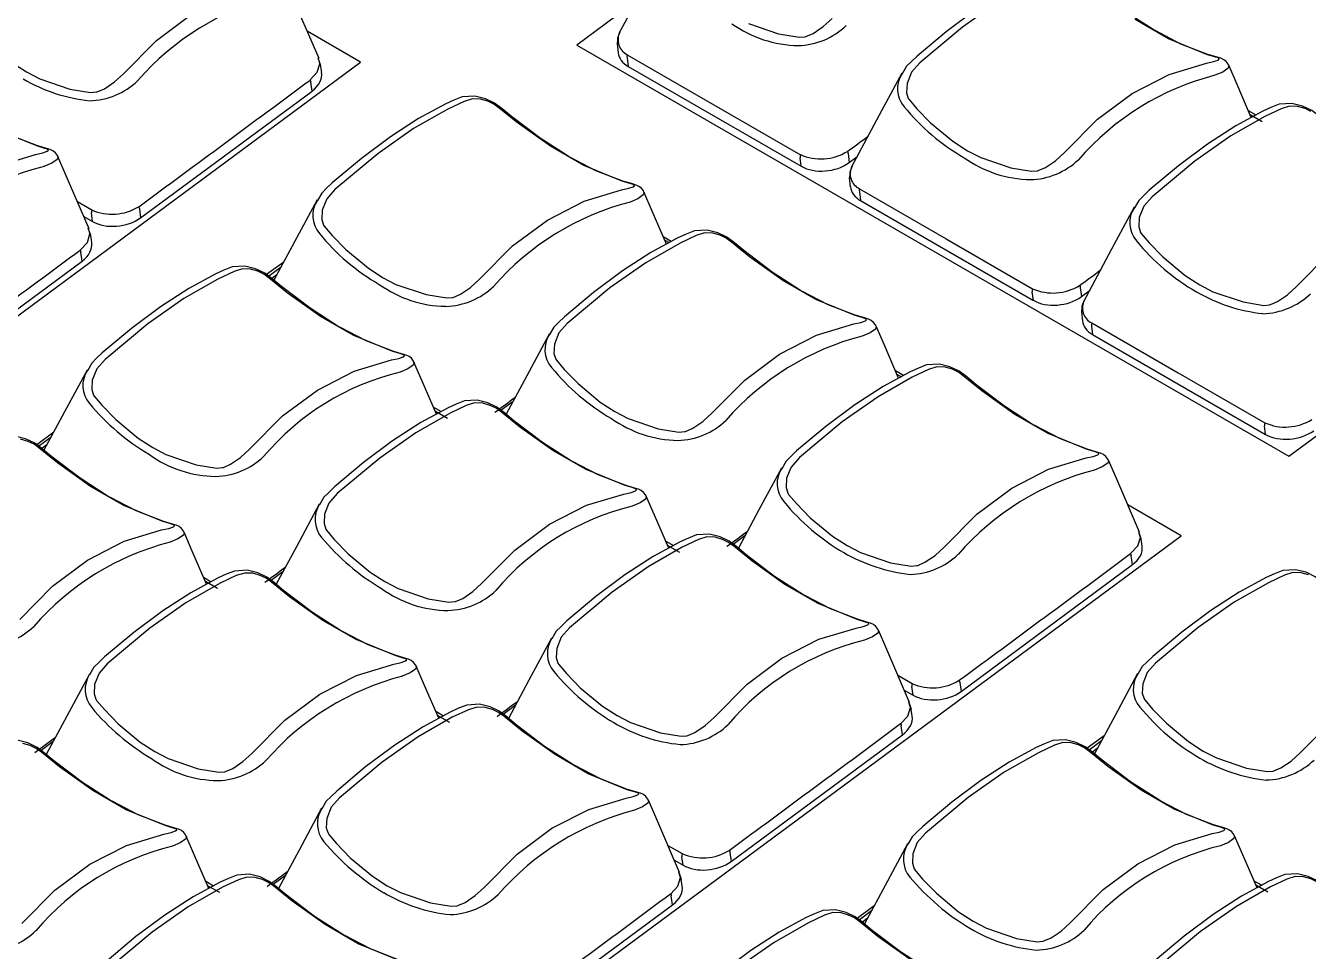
# Model space of a CAD drawing. Header units: inches. Extents: x 0.6 to 61.5, y 0.9 to 41.7.
# Drawn here: x 51.979 to 54.221, y 17.005 to 18.623 of the extents above; entities that cross this region are included whole.
import ezdxf

# ---------------------------------------------------------------- set-up
doc = ezdxf.new("R2010")
doc.units = ezdxf.units.IN
doc.header["$MEASUREMENT"] = 0
doc.layers.add('OBJECT', color=7, linetype='Continuous')

msp = doc.modelspace()

# ---------------------------------------------------------------- linework, layer by layer
at = {"layer": 'OBJECT'}
for p, q in [((53.0462, 18.6655), (52.9423, 18.5886)), ((52.5642, 18.5592), (52.471, 18.613)), ((52.9423, 18.5886), (54.1866, 17.8703)), ((53.0126, 18.5913), (53.0144, 18.5752)), ((52.4922, 18.5595), (52.4903, 18.5659)), ((53.0302, 18.5665), (53.0319, 18.5516)), ((50.528, 17.0533), (52.5642, 18.5592)), ((52.4909, 18.5638), (52.4941, 18.5534)), ((52.4962, 18.5411), (52.4938, 18.557)), ((53.0319, 18.5516), (53.3344, 18.377)), ((52.4793, 18.5086), (52.477, 18.524)), ((52.1796, 18.287), (52.4793, 18.5086)), ((54.1866, 17.8703), (55.0168, 18.4843)), ((54.1159, 18.4747), (54.1294, 18.4669)), ((54.1404, 18.4549), (54.1192, 18.4671)), ((53.3344, 18.377), (53.3325, 18.3919)), ((53.4164, 18.3991), (53.4184, 18.3835)), ((53.4184, 18.3835), (53.4319, 18.3935)), ((53.4185, 18.3569), (53.4203, 18.3409)), ((53.4361, 18.3321), (53.4378, 18.3173)), ((52.0692, 18.3152), (52.0943, 18.3007)), ((52.1776, 18.3026), (52.1796, 18.287)), ((53.4378, 18.3173), (53.7403, 18.1426)), ((52.0804, 18.2892), (52.0956, 18.2804)), ((52.0956, 18.2804), (52.0937, 18.2954)), ((52.0902, 18.2622), (52.0883, 18.2687)), ((52.0889, 18.2665), (52.0921, 18.2561)), ((52.0942, 18.2438), (52.0919, 18.2597)), ((53.1074, 18.2456), (53.0934, 18.2537)), ((53.0958, 18.248), (53.1036, 18.2435)), ((51.7777, 17.9897), (52.0773, 18.2113)), ((52.0773, 18.2113), (52.075, 18.2267)), ((52.4298, 18.2096), (52.4, 18.1876)), ((52.4034, 18.1851), (52.4253, 18.2013)), ((52.4177, 18.1871), (52.4092, 18.1808)), ((53.8223, 18.1648), (53.8244, 18.1492)), ((53.7403, 18.1426), (53.7384, 18.1576)), ((53.8244, 18.1492), (53.8378, 18.1591)), ((53.8244, 18.1226), (53.8263, 18.1065)), ((53.842, 18.0978), (53.8437, 18.083)), ((53.8437, 18.083), (54.1463, 17.9083)), ((53.5134, 18.0112), (53.4993, 18.0193)), ((53.5018, 18.0137), (53.5096, 18.0092)), ((52.8307, 17.966), (52.8097, 17.9504)), ((52.6916, 17.9559), (52.7051, 17.9481)), ((52.7161, 17.9361), (52.6949, 17.9483)), ((54.1463, 17.9083), (54.1443, 17.9233)), ((52.0279, 17.9123), (51.9981, 17.8903)), ((52.0015, 17.8878), (52.0234, 17.904)), ((52.0157, 17.8898), (52.0072, 17.8835)), ((53.9985, 17.7312), (53.9052, 17.785)), ((53.9265, 17.7315), (53.9246, 17.738)), ((53.9251, 17.7358), (53.9284, 17.7254)), ((51.9623, 16.2253), (53.9985, 17.7312)), ((53.0976, 17.7215), (53.1111, 17.7138)), ((53.122, 17.7017), (53.1008, 17.714)), ((53.2367, 17.7316), (53.2157, 17.7161)), ((53.9305, 17.7131), (53.9281, 17.729)), ((53.9135, 17.6806), (53.9113, 17.696)), ((52.4288, 17.6687), (52.4078, 17.6531)), ((53.6139, 17.459), (53.9135, 17.6806)), ((52.2897, 17.6586), (52.3031, 17.6508)), ((52.3141, 17.6388), (52.2929, 17.651)), ((53.5035, 17.4872), (53.5285, 17.4728)), ((53.5299, 17.4524), (53.528, 17.4674)), ((53.6119, 17.4746), (53.6139, 17.459)), ((53.5147, 17.4612), (53.5299, 17.4524)), ((52.6956, 17.4242), (52.7091, 17.4165)), ((52.8347, 17.4343), (52.8137, 17.4188)), ((53.5245, 17.4342), (53.5226, 17.4407)), ((53.5232, 17.4385), (53.5264, 17.4281)), ((53.5285, 17.4158), (53.5261, 17.4317)), ((52.7201, 17.4045), (52.6988, 17.4167)), ((53.2119, 17.1617), (53.5116, 17.3833)), ((53.5116, 17.3833), (53.5093, 17.3987)), ((53.8641, 17.3816), (53.8343, 17.3596)), ((52.0268, 17.3714), (52.0058, 17.3558)), ((53.8377, 17.3571), (53.8596, 17.3733)), ((53.852, 17.3591), (53.8435, 17.3528)), ((53.1015, 17.1899), (53.1266, 17.1755)), ((53.2099, 17.1773), (53.2119, 17.1617)), ((53.1127, 17.1639), (53.1279, 17.1552)), ((53.1279, 17.1552), (53.126, 17.1701)), ((52.4327, 17.1371), (52.4117, 17.1215)), ((53.1225, 17.1369), (53.1206, 17.1434)), ((53.1212, 17.1412), (53.1244, 17.1308)), ((53.1265, 17.1185), (53.1242, 17.1344)), ((52.2936, 17.127), (52.3071, 17.1192)), ((52.3181, 17.1072), (52.2969, 17.1194)), ((54.1259, 17.1279), (54.1394, 17.1201)), ((54.1504, 17.1081), (54.1292, 17.1203)), ((52.81, 16.8644), (53.1096, 17.086)), ((53.1096, 17.086), (53.1073, 17.1014)), ((53.4621, 17.0844), (53.4323, 17.0623)), ((53.4357, 17.0598), (53.4576, 17.076)), ((53.45, 17.0618), (53.4415, 17.0555))]:
    msp.add_line(p, q, dxfattribs=at)
at = {"layer": 'OBJECT', "flags": 128}
for points in [[(53.1045, 18.7739), (53.0651, 18.7007), (53.0158, 18.609)], [(53.9532, 18.6141), (53.9495, 18.616), (53.9003, 18.6476), (53.8505, 18.6854), (53.8341, 18.6991), (53.8209, 18.709), (53.805, 18.7167), (53.7863, 18.7213), (53.7641, 18.72), (53.7496, 18.7143), (53.7354, 18.7077), (53.688, 18.6821), (53.6386, 18.6501), (53.5879, 18.6123), (53.537, 18.5697), (53.5266, 18.5596)], [(52.4916, 18.5652), (52.4516, 18.6578), (52.4371, 18.6915)], [(53.6793, 18.6644), (53.6164, 18.6202), (53.5418, 18.5579), (53.5274, 18.5415), (53.5194, 18.5218), (53.5187, 18.5054), (53.5217, 18.4958), (53.5229, 18.4937), (53.5366, 18.4777), (53.5607, 18.4529), (53.5995, 18.4207), (53.6251, 18.4042)], [(51.9804, 18.542), (52.0035, 18.5299), (52.0562, 18.5119), (52.0923, 18.5061), (52.1025, 18.5069), (52.1039, 18.5073), (52.1164, 18.5127), (52.1341, 18.5245), (52.1499, 18.5389), (52.2074, 18.5971), (52.2683, 18.6423)], [(53.2423, 18.6265), (53.295, 18.6084), (53.3311, 18.6026), (53.3413, 18.6034), (53.3427, 18.6038), (53.3552, 18.6092), (53.3729, 18.6211), (53.3887, 18.6354)], [(53.6251, 18.4042), (53.6483, 18.3921), (53.7009, 18.3741), (53.737, 18.3683), (53.7472, 18.3691), (53.7486, 18.3695), (53.7612, 18.3749), (53.7788, 18.3867), (53.7946, 18.4011), (53.8521, 18.4593), (53.913, 18.5045), (53.9775, 18.5375), (54.0428, 18.5573), (54.0553, 18.56), (54.0632, 18.5627), (54.0651, 18.5646), (54.0633, 18.5664), (54.0572, 18.5684), (54.0448, 18.572), (53.9766, 18.5999), (53.9185, 18.6334)], [(53.0174, 18.6119), (53.0133, 18.6012), (53.0128, 18.5896)], [(54.0816, 18.5535), (54.0809, 18.5554), (54.0773, 18.5601), (54.0732, 18.5633), (54.0682, 18.5658), (54.0599, 18.5683), (54.045, 18.5726), (53.998, 18.5907), (53.9532, 18.6141)], [(53.0303, 18.572), (53.0299, 18.5691), (53.0302, 18.5665)], [(53.0303, 18.572), (53.1817, 18.4846), (53.333, 18.3973)], [(51.9548, 18.5585), (51.9804, 18.542)], [(52.476, 18.5279), (52.4886, 18.5413), (52.4932, 18.5562), (52.4922, 18.5595)], [(53.5266, 18.5596), (53.5185, 18.5518), (53.511, 18.5385)], [(54.0815, 18.5535), (54.0821, 18.5529), (54.0806, 18.5484), (54.0712, 18.5418), (54.0575, 18.5361), (54.0575, 18.5361), (54.0575, 18.5361)], [(54.1212, 18.4625), (54.0963, 18.52), (54.0818, 18.5536)], [(52.476, 18.5279), (52.4766, 18.5259), (52.477, 18.524)], [(53.5104, 18.5396), (53.471, 18.4664), (53.4218, 18.3746)], [(52.9309, 18.3925), (52.9272, 18.3945), (52.878, 18.4261), (52.8282, 18.4639), (52.8118, 18.4775), (52.7986, 18.4874), (52.7827, 18.4952), (52.764, 18.4998), (52.7418, 18.4985), (52.7273, 18.4928), (52.7131, 18.4862), (52.6657, 18.4606), (52.6163, 18.4286), (52.5656, 18.3908), (52.5147, 18.3482), (52.5043, 18.3381)], [(52.6028, 18.1826), (52.626, 18.1706), (52.6786, 18.1526), (52.7147, 18.1468), (52.7249, 18.1475), (52.7263, 18.1479), (52.7389, 18.1534), (52.7565, 18.1652), (52.7723, 18.1796), (52.8298, 18.2378), (52.8907, 18.283), (52.9552, 18.316), (53.0205, 18.3357), (53.033, 18.3385), (53.0409, 18.3412), (53.0428, 18.343), (53.041, 18.3449), (53.0349, 18.3469), (53.0225, 18.3505), (52.9543, 18.3784), (52.8962, 18.4119), (52.8381, 18.4533), (52.8066, 18.4789), (52.7973, 18.4856), (52.7868, 18.4907), (52.7739, 18.4944), (52.7597, 18.4949), (52.7451, 18.4903), (52.7167, 18.4771), (52.657, 18.4429), (52.5941, 18.3987), (52.5195, 18.3364), (52.5051, 18.3199), (52.4971, 18.3002), (52.4964, 18.2839), (52.4994, 18.2742), (52.5006, 18.2722), (52.5143, 18.2562), (52.5384, 18.2314), (52.5772, 18.1992), (52.6028, 18.1826)], [(54.2255, 18.4728), (54.2151, 18.4779), (54.2022, 18.4816), (54.1879, 18.4821), (54.1733, 18.4775), (54.145, 18.4643), (54.0852, 18.43), (54.0223, 18.3858), (53.9477, 18.3235), (53.9333, 18.3071), (53.9253, 18.2874), (53.9246, 18.2711), (53.9276, 18.2614), (53.9289, 18.2594), (53.9425, 18.2434), (53.9666, 18.2186), (54.0054, 18.1863), (54.031, 18.1698)], [(54.3591, 18.3797), (54.3554, 18.3816), (54.3062, 18.4132), (54.2564, 18.4511), (54.2401, 18.4647), (54.2268, 18.4746), (54.2109, 18.4824), (54.1922, 18.487), (54.1701, 18.4856), (54.1555, 18.4799), (54.1413, 18.4734), (54.094, 18.4477), (54.0445, 18.4158), (53.9938, 18.378), (53.9429, 18.3353), (53.9325, 18.3252)], [(52.0349, 18.394), (52.0342, 18.3959), (52.0307, 18.4006), (52.0265, 18.4038), (52.0215, 18.4063), (52.0132, 18.4088), (51.9983, 18.4131), (51.9513, 18.4313), (51.9065, 18.4546)], [(51.9308, 18.378), (51.9961, 18.3978), (52.0086, 18.4005), (52.0165, 18.4032), (52.0184, 18.4051), (52.0166, 18.4069), (52.0105, 18.4089), (51.9981, 18.4125), (51.9299, 18.4404)], [(52.0348, 18.394), (52.0354, 18.3934), (52.0339, 18.3889), (52.0245, 18.3823), (52.0108, 18.3766), (52.0108, 18.3766), (52.0108, 18.3766)], [(52.0896, 18.2679), (52.0496, 18.3605), (52.0351, 18.3942)], [(53.0593, 18.332), (53.0586, 18.3339), (53.0551, 18.3386), (53.0509, 18.3418), (53.0459, 18.3442), (53.0376, 18.3467), (53.0227, 18.3511), (52.9757, 18.3692), (52.9309, 18.3925)], [(53.333, 18.3973), (53.3325, 18.3945), (53.3325, 18.3919)], [(53.4151, 18.4029), (53.4159, 18.4009), (53.4164, 18.3991)], [(53.4233, 18.3776), (53.4192, 18.3668), (53.4187, 18.3552)], [(52.5043, 18.3381), (52.4962, 18.3303), (52.4887, 18.317)], [(53.0592, 18.332), (53.0598, 18.3313), (53.0583, 18.3269), (53.0489, 18.3203), (53.0352, 18.3145), (53.0352, 18.3145), (53.0352, 18.3145)], [(53.0989, 18.2409), (53.074, 18.2985), (53.0595, 18.3321)], [(53.4363, 18.3377), (53.4359, 18.3348), (53.4361, 18.3321)], [(53.4363, 18.3377), (53.5876, 18.2503), (53.739, 18.1629)], [(53.9325, 18.3252), (53.9245, 18.3174), (53.9169, 18.3042)], [(52.0943, 18.3007), (52.0937, 18.2979), (52.0937, 18.2954)], [(52.1763, 18.3064), (52.1771, 18.3044), (52.1776, 18.3026)], [(52.4881, 18.3181), (52.4487, 18.2449), (52.4127, 18.1778)], [(53.9163, 18.3053), (53.877, 18.232), (53.8277, 18.1403)], [(52.074, 18.2306), (52.0866, 18.244), (52.0912, 18.2589), (52.0902, 18.2622)], [(53.0087, 17.9483), (53.0319, 17.9363), (53.0845, 17.9183), (53.1207, 17.9124), (53.1308, 17.9132), (53.1323, 17.9136), (53.1448, 17.919), (53.1624, 17.9309), (53.1782, 17.9453), (53.2357, 18.0034), (53.2967, 18.0487), (53.3611, 18.0817), (53.4264, 18.1014), (53.4389, 18.1042), (53.4468, 18.1069), (53.4487, 18.1087), (53.4469, 18.1106), (53.4409, 18.1125), (53.4285, 18.1161), (53.3602, 18.1441), (53.3021, 18.1776), (53.244, 18.219), (53.2125, 18.2446), (53.2032, 18.2513), (53.1928, 18.2564), (53.1799, 18.2601), (53.1656, 18.2606), (53.151, 18.2559), (53.1227, 18.2428), (53.0629, 18.2085), (53, 18.1643), (52.9255, 18.102), (52.911, 18.0856), (52.903, 18.0659), (52.9023, 18.0496), (52.9054, 18.0399), (52.9066, 18.0379), (52.9202, 18.0218), (52.9443, 17.9971), (52.9831, 17.9648), (53.0087, 17.9483)], [(53.3368, 18.1582), (53.3331, 18.1601), (53.2839, 18.1917), (53.2341, 18.2296), (53.2178, 18.2432), (53.2045, 18.2531), (53.1886, 18.2609), (53.1699, 18.2655), (53.1478, 18.2641), (53.1332, 18.2584), (53.119, 18.2518), (53.0717, 18.2262), (53.0222, 18.1942), (52.9715, 18.1565), (52.9206, 18.1138), (52.9102, 18.1037)], [(52.074, 18.2306), (52.0747, 18.2286), (52.075, 18.2267)], [(54.031, 18.1698), (54.0542, 18.1578), (54.1068, 18.1398), (54.143, 18.1339), (54.1531, 18.1347), (54.1546, 18.1351), (54.1671, 18.1406), (54.1847, 18.1524), (54.2005, 18.1668), (54.258, 18.2249)], [(52.2008, 17.8853), (52.224, 17.8733), (52.2766, 17.8553), (52.3128, 17.8495), (52.3229, 17.8502), (52.3244, 17.8507), (52.3369, 17.8561), (52.3545, 17.8679), (52.3703, 17.8823), (52.4278, 17.9405), (52.4888, 17.9857), (52.5532, 18.0187), (52.6185, 18.0385), (52.631, 18.0412), (52.6389, 18.0439), (52.6408, 18.0457), (52.639, 18.0476), (52.633, 18.0496), (52.6206, 18.0532), (52.5523, 18.0811), (52.4942, 18.1146), (52.4361, 18.156), (52.4046, 18.1816), (52.3953, 18.1883), (52.3849, 18.1934), (52.372, 18.1971), (52.3577, 18.1976), (52.3431, 18.193), (52.3148, 18.1798), (52.255, 18.1456), (52.1921, 18.1014), (52.1176, 18.0391), (52.1031, 18.0227), (52.0951, 18.0029), (52.0944, 17.9866), (52.0975, 17.9769), (52.0987, 17.9749), (52.1123, 17.9589), (52.1364, 17.9341), (52.1752, 17.9019), (52.2008, 17.8853)], [(52.5289, 18.0952), (52.5252, 18.0972), (52.476, 18.1288), (52.4262, 18.1666), (52.4099, 18.1803), (52.3966, 18.1901), (52.3807, 18.1979), (52.362, 18.2025), (52.3399, 18.2012), (52.3253, 18.1955), (52.3111, 18.1889), (52.2638, 18.1633), (52.2143, 18.1313), (52.1636, 18.0935), (52.1127, 18.0509), (52.1023, 18.0408)], [(53.739, 18.1629), (53.7384, 18.1601), (53.7384, 18.1576)], [(53.821, 18.1686), (53.8219, 18.1666), (53.8223, 18.1648)], [(53.4652, 18.0977), (53.4646, 18.0996), (53.461, 18.1042), (53.4569, 18.1075), (53.4518, 18.1099), (53.4435, 18.1124), (53.4287, 18.1167), (53.3817, 18.1349), (53.3368, 18.1582)], [(53.8293, 18.1432), (53.8251, 18.1325), (53.8246, 18.1209)], [(52.6573, 18.0347), (52.6567, 18.0366), (52.6531, 18.0413), (52.649, 18.0445), (52.6439, 18.0469), (52.6356, 18.0494), (52.6207, 18.0538), (52.5738, 18.0719), (52.5289, 18.0952)], [(52.9102, 18.1037), (52.9022, 18.0959), (52.8946, 18.0827)], [(53.4651, 18.0976), (53.4657, 18.097), (53.4643, 18.0925), (53.4548, 18.0859), (53.4412, 18.0802), (53.4412, 18.0802), (53.4412, 18.0802)], [(53.5048, 18.0066), (53.48, 18.0642), (53.4655, 18.0978)], [(53.8422, 18.1034), (53.8418, 18.1004), (53.842, 18.0978)], [(53.8422, 18.1034), (53.9935, 18.0159), (54.1449, 17.9286)], [(52.894, 18.0838), (52.8547, 18.0105), (52.8187, 17.9435)], [(52.1023, 18.0408), (52.0943, 18.033), (52.0867, 18.0197)], [(52.6572, 18.0347), (52.6578, 18.0341), (52.6564, 18.0296), (52.6469, 18.023), (52.6333, 18.0172), (52.6333, 18.0172), (52.6333, 18.0172)], [(52.6969, 17.9437), (52.6721, 18.0012), (52.6575, 18.0348)], [(53.7427, 17.9239), (53.739, 17.9258), (53.6899, 17.9574), (53.6401, 17.9952), (53.6237, 18.0089), (53.6105, 18.0188), (53.5945, 18.0265), (53.5759, 18.0311), (53.5537, 18.0298), (53.5392, 18.0241), (53.525, 18.0175), (53.4776, 17.9919), (53.4282, 17.9599), (53.3775, 17.9221), (53.3265, 17.8795), (53.3161, 17.8694)], [(52.0861, 18.0208), (52.0468, 17.9476), (52.0108, 17.8805)], [(53.4147, 17.714), (53.4378, 17.702), (53.4905, 17.6839), (53.5266, 17.6781), (53.5368, 17.6789), (53.5382, 17.6793), (53.5507, 17.6847), (53.5684, 17.6966), (53.5842, 17.7109), (53.6416, 17.7691), (53.7026, 17.8144), (53.767, 17.8474), (53.8323, 17.8671), (53.8449, 17.8699), (53.8528, 17.8726), (53.8546, 17.8744), (53.8528, 17.8762), (53.8468, 17.8782), (53.8344, 17.8818), (53.7662, 17.9097), (53.708, 17.9432), (53.65, 17.9846), (53.6184, 18.0102), (53.6092, 18.0169), (53.5987, 18.0221), (53.5858, 18.0257), (53.5716, 18.0263), (53.5569, 18.0216), (53.5286, 18.0084), (53.4688, 17.9742), (53.406, 17.93), (53.3314, 17.8677), (53.3169, 17.8513), (53.3089, 17.8316), (53.3082, 17.8153), (53.3113, 17.8056), (53.3125, 17.8035), (53.3262, 17.7875), (53.3503, 17.7627), (53.3891, 17.7305), (53.4147, 17.714)], [(52.6068, 17.651), (52.6299, 17.639), (52.6826, 17.621), (52.7187, 17.6151), (52.7289, 17.6159), (52.7303, 17.6163), (52.7428, 17.6217), (52.7605, 17.6336), (52.7763, 17.648), (52.8337, 17.7061), (52.8947, 17.7514), (52.9591, 17.7844), (53.0244, 17.8041), (53.037, 17.8069), (53.0449, 17.8096), (53.0467, 17.8114), (53.0449, 17.8133), (53.0389, 17.8152), (53.0265, 17.8188), (52.9583, 17.8468), (52.9001, 17.8803), (52.8421, 17.9217), (52.8105, 17.9473), (52.8013, 17.954), (52.7908, 17.9591), (52.7779, 17.9628), (52.7636, 17.9633), (52.749, 17.9587), (52.7207, 17.9455), (52.6609, 17.9112), (52.5981, 17.867), (52.5235, 17.8047), (52.509, 17.7883), (52.501, 17.7686), (52.5003, 17.7523), (52.5034, 17.7426), (52.5046, 17.7406), (52.5183, 17.7245), (52.5424, 17.6998), (52.5812, 17.6675), (52.6068, 17.651)], [(52.9348, 17.8609), (52.9311, 17.8628), (52.882, 17.8944), (52.8322, 17.9323), (52.8158, 17.9459), (52.8026, 17.9558), (52.7866, 17.9636), (52.768, 17.9682), (52.7458, 17.9668), (52.7313, 17.9611), (52.7171, 17.9546), (52.6697, 17.9289), (52.6203, 17.8969), (52.5696, 17.8592), (52.5186, 17.8165), (52.5082, 17.8064)], [(53.8711, 17.8634), (53.8705, 17.8652), (53.8669, 17.8699), (53.8628, 17.8731), (53.8578, 17.8756), (53.8494, 17.8781), (53.8346, 17.8824), (53.7876, 17.9006), (53.7427, 17.9239)], [(54.1449, 17.9286), (54.1443, 17.9258), (54.1443, 17.9233)], [(52.1269, 17.798), (52.1232, 17.7999), (52.0741, 17.8315), (52.0243, 17.8693), (52.0079, 17.883), (51.9947, 17.8928), (51.9787, 17.9006), (51.96, 17.9052), (51.9379, 17.9039), (51.9233, 17.8982), (51.9092, 17.8916), (51.8618, 17.866), (51.8124, 17.834), (51.7617, 17.7962), (51.7107, 17.7536), (51.7003, 17.7435)], [(51.9684, 17.585), (52.0258, 17.6432), (52.0868, 17.6884), (52.1512, 17.7214), (52.2165, 17.7412), (52.229, 17.7439), (52.237, 17.7466), (52.2388, 17.7484), (52.237, 17.7503), (52.231, 17.7523), (52.2186, 17.7559), (52.1504, 17.7838), (52.0922, 17.8173), (52.0342, 17.8587), (52.0026, 17.8843), (51.9934, 17.891), (51.9829, 17.8961), (51.97, 17.8998)], [(53.0632, 17.8004), (53.0626, 17.8023), (53.059, 17.807), (53.0549, 17.8102), (53.0499, 17.8126), (53.0415, 17.8151), (53.0267, 17.8195), (52.9797, 17.8376), (52.9348, 17.8609)], [(53.2999, 17.8494), (53.2606, 17.7762), (53.2246, 17.7092)], [(53.3161, 17.8694), (53.3081, 17.8616), (53.3005, 17.8483)], [(53.8711, 17.8633), (53.8717, 17.8627), (53.8702, 17.8582), (53.8607, 17.8516), (53.8471, 17.8459), (53.8471, 17.8459), (53.8471, 17.8459)], [(53.9259, 17.7372), (53.8859, 17.8298), (53.8714, 17.8635)], [(52.5082, 17.8064), (52.5002, 17.7986), (52.4926, 17.7854)], [(52.2553, 17.7374), (52.2547, 17.7393), (52.2511, 17.744), (52.247, 17.7472), (52.242, 17.7497), (52.2336, 17.7521), (52.2188, 17.7565), (52.1718, 17.7746), (52.1269, 17.798)], [(52.492, 17.7865), (52.4527, 17.7132), (52.4167, 17.6462)], [(53.0632, 17.8003), (53.0637, 17.7997), (53.0623, 17.7952), (53.0528, 17.7887), (53.0392, 17.7829), (53.0392, 17.7829), (53.0392, 17.7829)], [(53.1028, 17.7093), (53.078, 17.7669), (53.0635, 17.8005)], [(52.2553, 17.7374), (52.2558, 17.7368), (52.2544, 17.7323), (52.2449, 17.7257), (52.2313, 17.72), (52.2313, 17.72), (52.2313, 17.72)], [(52.2949, 17.6464), (52.2701, 17.7039), (52.2556, 17.7375)], [(53.0127, 17.4167), (53.0358, 17.4047), (53.0885, 17.3866), (53.1246, 17.3808), (53.1348, 17.3816), (53.1362, 17.382), (53.1487, 17.3874), (53.1664, 17.3993), (53.1822, 17.4136), (53.2397, 17.4718), (53.3006, 17.5171), (53.3651, 17.5501), (53.4304, 17.5698), (53.4429, 17.5726), (53.4508, 17.5753), (53.4527, 17.5771), (53.4509, 17.579), (53.4448, 17.5809), (53.4324, 17.5845), (53.3642, 17.6124), (53.306, 17.6459), (53.248, 17.6873), (53.2164, 17.7129), (53.2072, 17.7196), (53.1967, 17.7248), (53.1838, 17.7284), (53.1696, 17.729), (53.1549, 17.7243), (53.1266, 17.7112), (53.0669, 17.6769), (53.004, 17.6327), (52.9294, 17.5704), (52.915, 17.554), (52.907, 17.5343), (52.9063, 17.518), (52.9093, 17.5083), (52.9105, 17.5062), (52.9242, 17.4902), (52.9483, 17.4654), (52.9871, 17.4332), (53.0127, 17.4167)], [(53.3408, 17.6266), (53.3371, 17.6285), (53.2879, 17.6601), (53.2381, 17.6979), (53.2217, 17.7116), (53.2085, 17.7215), (53.1926, 17.7292), (53.1739, 17.7338), (53.1517, 17.7325), (53.1372, 17.7268), (53.123, 17.7202), (53.0756, 17.6946), (53.0262, 17.6626), (52.9755, 17.6249), (52.9246, 17.5822), (52.9142, 17.5721)], [(53.9103, 17.6999), (53.9229, 17.7133), (53.9275, 17.7282), (53.9265, 17.7315)], [(53.9103, 17.6999), (53.9109, 17.6979), (53.9113, 17.696)], [(52.5328, 17.5636), (52.5292, 17.5655), (52.48, 17.5971), (52.4302, 17.635), (52.4138, 17.6486), (52.4006, 17.6585), (52.3847, 17.6663), (52.366, 17.6709), (52.3438, 17.6695), (52.3293, 17.6638), (52.3151, 17.6573), (52.2677, 17.6316), (52.2183, 17.5997), (52.1676, 17.5619), (52.1167, 17.5192), (52.1063, 17.5091)], [(54.3652, 17.5645), (54.3615, 17.5665), (54.3123, 17.5981), (54.2625, 17.6359), (54.2461, 17.6496), (54.2329, 17.6594), (54.217, 17.6672), (54.1983, 17.6718), (54.1761, 17.6705), (54.1616, 17.6648), (54.1474, 17.6582), (54.1, 17.6326), (54.0506, 17.6006), (53.9999, 17.5628), (53.949, 17.5202), (53.9386, 17.5101)], [(52.2048, 17.3537), (52.2279, 17.3417), (52.2806, 17.3237), (52.3167, 17.3178), (52.3269, 17.3186), (52.3283, 17.319), (52.3408, 17.3245), (52.3585, 17.3363), (52.3743, 17.3507), (52.4318, 17.4088), (52.4927, 17.4541), (52.5572, 17.4871), (52.6225, 17.5068), (52.635, 17.5096), (52.6429, 17.5123), (52.6448, 17.5141), (52.643, 17.516), (52.6369, 17.5179), (52.6245, 17.5215), (52.5563, 17.5495), (52.4981, 17.583), (52.4401, 17.6244), (52.4085, 17.65), (52.3993, 17.6567), (52.3888, 17.6618), (52.3759, 17.6655), (52.3617, 17.666), (52.347, 17.6614), (52.3187, 17.6482), (52.259, 17.6139), (52.1961, 17.5697), (52.1215, 17.5074), (52.1071, 17.491), (52.0991, 17.4713), (52.0984, 17.455), (52.1014, 17.4453), (52.1026, 17.4433), (52.1163, 17.4273), (52.1404, 17.4025), (52.1792, 17.3702), (52.2048, 17.3537)], [(54.2211, 17.6627), (54.2082, 17.6664), (54.194, 17.6669), (54.1793, 17.6623), (54.151, 17.6491), (54.0913, 17.6149), (54.0284, 17.5707), (53.9538, 17.5084), (53.9394, 17.492), (53.9314, 17.4723), (53.9307, 17.4559), (53.9337, 17.4463), (53.9349, 17.4442), (53.9486, 17.4282), (53.9727, 17.4034), (54.0115, 17.3712), (54.0371, 17.3547)], [(53.4692, 17.5661), (53.4685, 17.5679), (53.4649, 17.5726), (53.4608, 17.5758), (53.4558, 17.5783), (53.4475, 17.5808), (53.4326, 17.5851), (53.3856, 17.6033), (53.3408, 17.6266)], [(52.6613, 17.5031), (52.6606, 17.505), (52.657, 17.5097), (52.6529, 17.5129), (52.6479, 17.5153), (52.6396, 17.5178), (52.6247, 17.5222), (52.5777, 17.5403), (52.5328, 17.5636)], [(52.9142, 17.5721), (52.9061, 17.5643), (52.8985, 17.551)], [(53.4691, 17.566), (53.4697, 17.5654), (53.4682, 17.5609), (53.4588, 17.5543), (53.4451, 17.5486), (53.4451, 17.5486), (53.4451, 17.5486)], [(53.5239, 17.4399), (53.4839, 17.5325), (53.4694, 17.5662)], [(52.898, 17.5521), (52.8586, 17.4789), (52.8226, 17.4119)], [(52.0901, 17.4892), (52.0507, 17.4159), (52.0147, 17.3489)], [(52.1063, 17.5091), (52.0982, 17.5013), (52.0906, 17.4881)], [(52.6612, 17.5031), (52.6618, 17.5024), (52.6603, 17.4979), (52.6509, 17.4914), (52.6372, 17.4856), (52.6372, 17.4856), (52.6372, 17.4856)], [(52.7009, 17.412), (52.676, 17.4696), (52.6615, 17.5032)], [(53.9224, 17.4901), (53.883, 17.4169), (53.847, 17.3499)], [(53.9386, 17.5101), (53.9305, 17.5023), (53.9229, 17.489)], [(53.5285, 17.4728), (53.5279, 17.4699), (53.528, 17.4674)], [(53.6106, 17.4784), (53.6114, 17.4764), (53.6119, 17.4746)], [(52.6107, 17.1194), (52.6339, 17.1074), (52.6865, 17.0893), (52.7226, 17.0835), (52.7328, 17.0843), (52.7342, 17.0847), (52.7468, 17.0901), (52.7644, 17.102), (52.7802, 17.1163), (52.8377, 17.1745), (52.8986, 17.2198), (52.9631, 17.2528), (53.0284, 17.2725), (53.0409, 17.2753), (53.0488, 17.278), (53.0507, 17.2798), (53.0489, 17.2817), (53.0428, 17.2836), (53.0304, 17.2872), (52.9622, 17.3151), (52.9041, 17.3486), (52.846, 17.39), (52.8145, 17.4156), (52.8052, 17.4223), (52.7947, 17.4275), (52.7818, 17.4311), (52.7676, 17.4317), (52.753, 17.427), (52.7246, 17.4139), (52.6649, 17.3796), (52.602, 17.3354), (52.5274, 17.2731), (52.513, 17.2567), (52.505, 17.237), (52.5043, 17.2207), (52.5073, 17.211), (52.5085, 17.209), (52.5222, 17.1929), (52.5463, 17.1681), (52.5851, 17.1359), (52.6107, 17.1194)], [(52.9388, 17.3293), (52.9351, 17.3312), (52.8859, 17.3628), (52.8361, 17.4006), (52.8197, 17.4143), (52.8065, 17.4242), (52.7906, 17.4319), (52.7719, 17.4366), (52.7497, 17.4352), (52.7352, 17.4295), (52.721, 17.4229), (52.6736, 17.3973), (52.6242, 17.3653), (52.5735, 17.3276), (52.5226, 17.2849), (52.5122, 17.2748)], [(53.5083, 17.4026), (53.5209, 17.416), (53.5255, 17.4309), (53.5245, 17.4342)], [(53.5083, 17.4026), (53.5089, 17.4006), (53.5093, 17.3987)], [(54.0371, 17.3547), (54.0602, 17.3426), (54.1129, 17.3246), (54.149, 17.3188), (54.1592, 17.3196), (54.1606, 17.32), (54.1731, 17.3254), (54.1908, 17.3372), (54.2066, 17.3516), (54.2641, 17.4098)], [(52.1309, 17.2663), (52.1272, 17.2682), (52.078, 17.2999), (52.0282, 17.3377), (52.0118, 17.3513), (51.9986, 17.3612), (51.9827, 17.369), (51.964, 17.3736), (51.9418, 17.3722), (51.9273, 17.3666), (51.9131, 17.36), (51.8657, 17.3343), (51.8163, 17.3024), (51.7656, 17.2646), (51.7147, 17.2219), (51.7043, 17.2118)], [(51.9723, 17.0534), (52.0298, 17.1115), (52.0907, 17.1568), (52.1552, 17.1898), (52.2205, 17.2095), (52.233, 17.2123), (52.2409, 17.215), (52.2428, 17.2168), (52.241, 17.2187), (52.2349, 17.2207), (52.2225, 17.2243), (52.1543, 17.2522), (52.0962, 17.2857), (52.0381, 17.3271), (52.0065, 17.3527), (51.9973, 17.3594), (51.9868, 17.3645), (51.9739, 17.3682)], [(53.6351, 17.0574), (53.6583, 17.0453), (53.7109, 17.0273), (53.747, 17.0215), (53.7572, 17.0223), (53.7586, 17.0227), (53.7712, 17.0281), (53.7888, 17.0399), (53.8046, 17.0543), (53.8621, 17.1125), (53.923, 17.1577), (53.9875, 17.1907), (54.0528, 17.2105), (54.0653, 17.2132), (54.0732, 17.2159), (54.0751, 17.2178), (54.0733, 17.2196), (54.0672, 17.2216), (54.0548, 17.2252), (53.9866, 17.2531), (53.9285, 17.2866), (53.8704, 17.328), (53.8389, 17.3536), (53.8296, 17.3603), (53.8191, 17.3654), (53.8062, 17.3691), (53.792, 17.3696), (53.7774, 17.365), (53.749, 17.3518), (53.6893, 17.3176), (53.6264, 17.2734), (53.5518, 17.2111), (53.5374, 17.1947), (53.5294, 17.175), (53.5287, 17.1586), (53.5317, 17.149), (53.5329, 17.1469), (53.5466, 17.1309), (53.5707, 17.1061), (53.6095, 17.0739), (53.6351, 17.0574)], [(53.9632, 17.2673), (53.9595, 17.2692), (53.9103, 17.3008), (53.8605, 17.3386), (53.8441, 17.3523), (53.8309, 17.3622), (53.815, 17.3699), (53.7963, 17.3745), (53.7741, 17.3732), (53.7596, 17.3675), (53.7454, 17.3609), (53.698, 17.3353), (53.6486, 17.3033), (53.5979, 17.2655), (53.547, 17.2229), (53.5366, 17.2128)], [(53.0672, 17.2688), (53.0665, 17.2706), (53.063, 17.2753), (53.0588, 17.2785), (53.0538, 17.281), (53.0455, 17.2835), (53.0306, 17.2878), (52.9836, 17.306), (52.9388, 17.3293)], [(52.2593, 17.2058), (52.2586, 17.2077), (52.255, 17.2124), (52.2509, 17.2156), (52.2459, 17.218), (52.2376, 17.2205), (52.2227, 17.2249), (52.1757, 17.243), (52.1309, 17.2663)], [(52.5122, 17.2748), (52.5041, 17.267), (52.4966, 17.2537)], [(53.0671, 17.2687), (53.0677, 17.2681), (53.0662, 17.2636), (53.0568, 17.257), (53.0431, 17.2513), (53.0431, 17.2513), (53.0431, 17.2513)], [(53.1219, 17.1426), (53.0819, 17.2352), (53.0674, 17.2689)], [(54.0916, 17.2067), (54.0909, 17.2086), (54.0874, 17.2133), (54.0832, 17.2165), (54.0782, 17.219), (54.0699, 17.2215), (54.055, 17.2258), (54.008, 17.244), (53.9632, 17.2673)], [(52.496, 17.2548), (52.4566, 17.1816), (52.4206, 17.1146)], [(52.2592, 17.2058), (52.2598, 17.2051), (52.2583, 17.2007), (52.2489, 17.1941), (52.2352, 17.1883), (52.2352, 17.1883), (52.2352, 17.1883)], [(52.2989, 17.1147), (52.274, 17.1723), (52.2595, 17.2059)], [(53.5366, 17.2128), (53.5285, 17.205), (53.521, 17.1917)], [(54.0915, 17.2067), (54.0921, 17.2061), (54.0906, 17.2016), (54.0812, 17.195), (54.0675, 17.1893), (54.0675, 17.1893), (54.0675, 17.1893)], [(54.1312, 17.1157), (54.1063, 17.1732), (54.0918, 17.2068)], [(53.1266, 17.1755), (53.126, 17.1726), (53.126, 17.1701)], [(53.2086, 17.1811), (53.2094, 17.1791), (53.2099, 17.1773)], [(53.5204, 17.1928), (53.481, 17.1196), (53.445, 17.0526)], [(52.5368, 17.032), (52.5331, 17.0339), (52.4839, 17.0655), (52.4341, 17.1033), (52.4178, 17.117), (52.4045, 17.1269), (52.3886, 17.1346), (52.3699, 17.1393), (52.3478, 17.1379), (52.3332, 17.1322), (52.319, 17.1256), (52.2717, 17.1), (52.2222, 17.068), (52.1715, 17.0303), (52.1206, 16.9876), (52.1102, 16.9775)], [(52.6285, 16.9899), (52.5602, 17.0178), (52.5021, 17.0514), (52.444, 17.0928), (52.4125, 17.1183), (52.4032, 17.1251), (52.3928, 17.1302), (52.3799, 17.1338), (52.3656, 17.1344), (52.351, 17.1297), (52.3227, 17.1166), (52.2629, 17.0823), (52.2, 17.0381), (52.1255, 16.9758)], [(53.1063, 17.1053), (53.1189, 17.1187), (53.1235, 17.1336), (53.1225, 17.1369)], [(54.3691, 17.0329), (54.3654, 17.0348), (54.3162, 17.0665), (54.2664, 17.1043), (54.2501, 17.1179), (54.2368, 17.1278), (54.2209, 17.1356), (54.2022, 17.1402), (54.1801, 17.1388), (54.1655, 17.1331), (54.1513, 17.1266), (54.104, 17.1009), (54.0545, 17.069), (54.0038, 17.0312), (53.9529, 16.9885), (53.9425, 16.9784)], [(54.4608, 16.9908), (54.3925, 17.0188), (54.3344, 17.0523), (54.2763, 17.0937), (54.2448, 17.1193), (54.2355, 17.126), (54.2251, 17.1311), (54.2122, 17.1348), (54.1979, 17.1353), (54.1833, 17.1307), (54.155, 17.1175), (54.0952, 17.0832), (54.0323, 17.039), (53.9578, 16.9767)], [(53.1063, 17.1053), (53.107, 17.1033), (53.1073, 17.1014)], [(53.5612, 16.97), (53.5575, 16.9719), (53.5083, 17.0035), (53.4585, 17.0413), (53.4422, 17.055), (53.4289, 17.0649), (53.413, 17.0726), (53.3943, 17.0772), (53.3722, 17.0759), (53.3576, 17.0702), (53.3434, 17.0636), (53.2961, 17.038), (53.2466, 17.006), (53.1959, 16.9682), (53.145, 16.9256), (53.1346, 16.9155)], [(53.5265, 16.9893), (53.4684, 17.0307), (53.4369, 17.0563), (53.4276, 17.063), (53.4172, 17.0681), (53.4043, 17.0718), (53.39, 17.0724), (53.3754, 17.0677), (53.3471, 17.0545), (53.2873, 17.0203), (53.2244, 16.9761)], [(52.6652, 16.9715), (52.6646, 16.9734), (52.661, 16.978), (52.6569, 16.9812), (52.6518, 16.9837), (52.6435, 16.9862), (52.6287, 16.9905), (52.5817, 17.0087), (52.5368, 17.032)]]:
    msp.add_lwpolyline(points, dxfattribs=at)
at = {"layer": 'OBJECT'}
for centre, radius, start, end in [((52.5312, 18.2158), 0.4731, 104.4885, 138.9744), ((53.0431, 18.598), 0.0289, 152.5281, 243.9024), ((53.3327, 18.7932), 0.2052, 234.4289, 269.0797), ((53.3257, 18.7146), 0.1266, 271.6673, 313.5935), ((52.1235, 18.7864), 0.2968, 239.8692, 263.6395), ((52.0869, 18.6181), 0.1267, 271.6759, 313.585), ((-42.273, 146.3988), 159.1489, 306.40332, 306.537476), ((53.5509, 18.5126), 0.0481, 146.1669, 220.8676), ((54.1759, 18.078), 0.4731, 104.4883, 138.974), ((53.8108, 18.7229), 0.3824, 219.2129, 239.9374), ((50.2247, 22.7753), 5.4126, 306.1171, 306.5922), ((53.3687, 18.478), 0.0882, 246.1461, 301.7225), ((53.7386, 18.5589), 0.2052, 234.4289, 269.0797), ((53.7317, 18.4802), 0.1266, 271.6673, 313.5935), ((52.1174, 17.9376), 0.4517, 103.6433, 139.8195), ((53.449, 18.3637), 0.0289, 152.5281, 243.9024), ((52.1299, 18.3814), 0.0882, 246.1462, 301.7213), ((52.5286, 18.2911), 0.0481, 146.1674, 220.8671), ((53.1536, 17.8564), 0.4731, 104.4883, 138.974), ((53.9568, 18.2783), 0.0481, 146.1669, 220.8676), ((52.7885, 18.5013), 0.3824, 219.2129, 239.9374), ((-42.6889, 146.1203), 159.1722, 306.403333, 306.53747), ((54.2167, 18.4885), 0.3824, 219.2129, 239.9374), ((50.6306, 22.5409), 5.4126, 306.1171, 306.5922), ((52.7163, 18.3374), 0.2052, 234.4289, 269.0797), ((52.7094, 18.2587), 0.1266, 271.6673, 313.5935), ((53.7746, 18.2436), 0.0882, 246.1461, 301.7225), ((53.8549, 18.1293), 0.0289, 152.528, 243.8998), ((54.1741, 18.4143), 0.2967, 239.8688, 263.6399), ((54.1376, 18.2459), 0.1266, 271.6673, 313.5935), ((52.9345, 18.0567), 0.0481, 146.1674, 220.8671), ((53.5595, 17.6221), 0.4731, 104.4883, 138.974), ((52.1273, 17.9938), 0.0486, 146.6594, 220.3748), ((52.7398, 17.5783), 0.4517, 103.6432, 139.8191), ((53.1944, 18.267), 0.3824, 219.2129, 239.9374), ((52.4013, 18.2214), 0.4048, 219.7932, 239.357), ((49.6115, 22.3152), 5.4074, 306.1169, 306.5924), ((53.1223, 18.103), 0.2052, 234.4289, 269.0797), ((53.1153, 18.0244), 0.1266, 271.6673, 313.5935), ((54.1806, 18.0093), 0.0882, 246.1461, 301.7225), ((52.3126, 18.0346), 0.1997, 233.9346, 269.5741), ((52.3083, 17.9591), 0.1243, 271.2547, 314.0061), ((53.3405, 17.8224), 0.0481, 146.1674, 220.8671), ((53.9655, 17.3878), 0.4731, 104.4883, 138.974), ((52.5332, 17.7595), 0.0486, 146.6594, 220.3748), ((53.1457, 17.3439), 0.4517, 103.6432, 139.8191), ((53.6004, 18.0327), 0.3824, 219.2129, 239.9374), ((50.0174, 22.0809), 5.4074, 306.1169, 306.5924), ((52.3497, 17.2619), 0.4731, 104.4883, 138.974), ((52.8072, 17.9871), 0.4048, 219.7932, 239.357), ((53.5578, 17.9584), 0.2967, 239.8688, 263.6399), ((53.5212, 17.79), 0.1266, 271.6673, 313.5935), ((-38.7046, 142.6836), 155.5585, 306.401771, 306.539025), ((49.2044, 22.0248), 5.4159, 306.1173, 306.5921), ((52.7185, 17.8002), 0.1997, 233.9346, 269.5741), ((52.7143, 17.7248), 0.1243, 271.2547, 314.0061), ((51.9051, 17.665), 0.1275, 271.8165, 313.4443), ((52.9392, 17.5252), 0.0486, 146.6594, 220.3748), ((53.5517, 17.1096), 0.4517, 103.6432, 139.8191), ((53.2132, 17.7527), 0.4048, 219.7932, 239.357), ((53.9629, 17.4631), 0.0481, 146.1689, 220.8657), ((52.1322, 17.4623), 0.0494, 147.3051, 219.7288), ((52.7556, 17.0275), 0.4731, 104.4883, 138.974), ((53.5642, 17.5534), 0.0882, 246.1462, 301.7224), ((52.4053, 17.6898), 0.4048, 219.7936, 239.3567), ((49.6104, 21.7904), 5.4159, 306.1173, 306.5921), ((54.2228, 17.6734), 0.3824, 219.213, 239.9375), ((53.1494, 17.6418), 0.2768, 239.0002, 264.5085), ((53.1202, 17.4904), 0.1243, 271.2547, 314.0061), ((-39.1198, 142.4041), 155.5806, 306.401784, 306.539018), ((48.8015, 21.7288), 5.4176, 306.1173, 306.592), ((52.3165, 17.5029), 0.1997, 233.9347, 269.5739), ((52.311, 17.4306), 0.1275, 271.8165, 313.4443), ((54.1802, 17.5991), 0.2968, 239.8692, 263.6395), ((54.1436, 17.4308), 0.1267, 271.6759, 313.585), ((52.5381, 17.2279), 0.0494, 147.3051, 219.7288), ((53.1615, 16.7932), 0.4731, 104.4883, 138.974), ((52.3418, 16.7493), 0.4517, 103.6432, 139.8191), ((52.8112, 17.4554), 0.4048, 219.7936, 239.3567), ((53.1622, 17.2561), 0.0882, 246.146, 301.7226), ((53.5616, 17.1658), 0.0486, 146.6609, 220.3734), ((54.1741, 16.7503), 0.4517, 103.6433, 139.8195), ((49.2074, 21.4945), 5.4176, 306.1173, 306.592), ((53.8356, 17.3934), 0.4048, 219.7933, 239.3572), ((52.7474, 17.3445), 0.2768, 239.0002, 264.5083), ((52.7169, 17.1963), 0.1275, 271.8165, 313.4443), ((-39.4948, 142.0703), 155.5352, 306.401764, 306.539038), ((51.9107, 17.1292), 0.1233, 271.0682, 314.1926), ((53.7718, 17.2824), 0.2768, 239.0007, 264.508), ((53.7426, 17.1312), 0.1243, 271.2636, 313.9972)]:
    msp.add_arc(centre, radius, start, end, dxfattribs=at)
for centre, ratio, start_param, end_param in [((53.0737, 18.5826), 0.651977, 3.131015, 3.846712), ((52.437, 18.5329), 0.651977, 5.417585, 6.293763), ((53.3762, 18.4079), 0.652075, 3.846758, 5.417478), ((53.4796, 18.3482), 0.651977, 3.131015, 3.846712), ((52.1374, 18.3114), 0.652075, 3.846758, 5.417478), ((52.0351, 18.2356), 0.651977, 5.417585, 6.293763), ((53.7821, 18.1736), 0.652075, 3.846758, 5.417478), ((53.8855, 18.1139), 0.651977, 3.131015, 3.846712), ((54.1881, 17.9392), 0.652075, 3.846758, 5.417478), ((53.8713, 17.705), 0.651977, 5.417585, 6.293763), ((53.5717, 17.4834), 0.652075, 3.846758, 5.417478), ((53.4693, 17.4077), 0.651977, 5.417585, 6.293763), ((53.1697, 17.1861), 0.652075, 3.846758, 5.417478), ((53.0674, 17.1104), 0.651977, 5.417585, 6.293763)]:
    msp.add_ellipse(centre, major_axis=(0.0592, 0.0077), ratio=ratio, start_param=start_param, end_param=end_param, dxfattribs=at)

doc.saveas('drawing.dxf')
